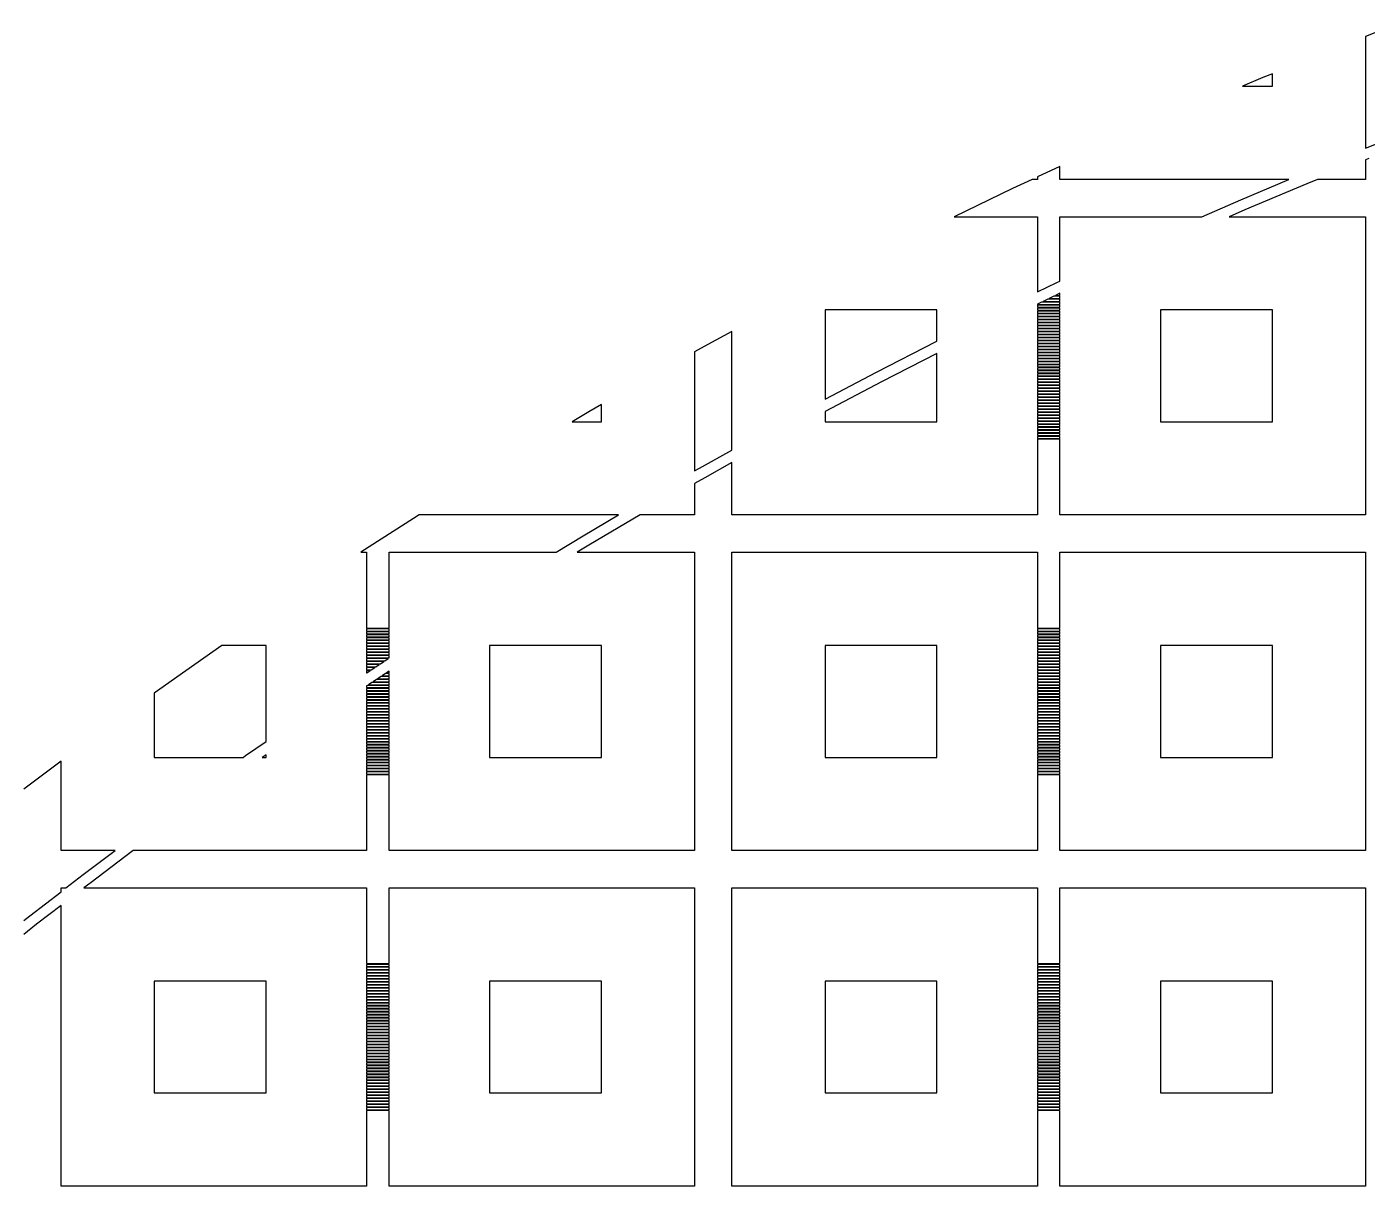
# Model space of a CAD drawing. Extents: x 40 to 187, y -3 to 150.
# Drawn here: x 64.21 to 82.6, y 129.1 to 145 of the extents above; entities that cross this region are included whole.
import ezdxf

# ---------------------------------------------------------------- set-up
doc = ezdxf.new("R2010")
doc.units = 0

msp = doc.modelspace()

# ---------------------------------------------------------------- linework, layer by layer
for p, q in [((82.9088, 145.001), (82.5749, 144.87)), ((82.5749, 144.87), (82.5749, 143.339)), ((81.2967, 144.357), (81.1655, 144.304)), ((81.2967, 144.187), (81.2967, 144.357)), ((81.1655, 144.304), (80.887, 144.187)), ((80.887, 144.187), (81.2967, 144.187)), ((82.5749, 143.339), (83.0862, 143.54)), ((78.3823, 143.085), (78.0755, 142.942)), ((78.3823, 142.908), (78.3823, 143.085)), ((82.6199, 143.196), (82.5749, 143.177)), ((82.5749, 143.177), (82.5749, 142.908)), ((78.0034, 142.908), (77.7328, 142.782)), ((78.0755, 142.908), (78.0034, 142.908)), ((78.0755, 142.942), (78.0755, 142.908)), ((81.5231, 142.908), (78.3823, 142.908)), ((80.8618, 142.63), (81.5231, 142.908)), ((81.9144, 142.908), (81.7682, 142.849)), ((82.5749, 142.908), (81.9144, 142.908)), ((77.7328, 142.782), (76.9309, 142.397)), ((81.7682, 142.849), (80.9209, 142.492)), ((80.3282, 142.397), (80.8618, 142.63)), ((76.9309, 142.397), (78.0755, 142.397)), ((78.0755, 142.397), (78.0755, 141.366)), ((78.3823, 141.513), (78.3823, 142.397)), ((78.3823, 142.397), (80.3282, 142.397)), ((80.9209, 142.492), (80.7036, 142.397)), ((80.7036, 142.397), (82.5749, 142.397)), ((82.5749, 142.397), (82.5749, 138.307)), ((78.0755, 141.366), (78.3421, 141.494)), ((78.3421, 141.494), (78.3823, 141.513)), ((78.1306, 141.226), (78.0755, 141.2)), ((78.3823, 141.226), (78.1306, 141.226)), ((78.2157, 141.267), (78.1519, 141.236)), ((78.1519, 141.236), (78.3823, 141.236)), ((78.3823, 141.267), (78.2157, 141.267)), ((78.3009, 141.308), (78.237, 141.277)), ((78.237, 141.277), (78.3823, 141.277)), ((78.3823, 141.308), (78.3009, 141.308)), ((78.3823, 141.347), (78.3221, 141.318)), ((78.3221, 141.318), (78.3823, 141.318)), ((78.3823, 141.318), (78.3823, 141.347)), ((78.3823, 141.277), (78.3823, 141.308)), ((78.3823, 141.236), (78.3823, 141.267)), ((78.3823, 141.195), (78.3823, 141.226)), ((76.695, 141.119), (75.1611, 141.119)), ((75.1611, 141.119), (75.1611, 139.896)), ((76.695, 140.69), (76.695, 141.119)), ((78.0755, 141.2), (78.0755, 141.195)), ((78.0755, 141.195), (78.3823, 141.195)), ((78.3823, 141.185), (78.0755, 141.185)), ((78.0755, 141.185), (78.0755, 141.155)), ((78.0755, 141.155), (78.3823, 141.155)), ((78.3823, 141.144), (78.0755, 141.144)), ((78.0755, 141.144), (78.0755, 141.114)), ((78.0755, 141.114), (78.3823, 141.114)), ((78.3823, 141.103), (78.0755, 141.103)), ((78.0755, 141.103), (78.0755, 141.073)), ((78.0755, 141.073), (78.3823, 141.073)), ((78.3823, 141.063), (78.0755, 141.063)), ((78.0755, 141.063), (78.0755, 141.032)), ((78.0755, 141.032), (78.3823, 141.032)), ((78.3823, 141.155), (78.3823, 141.185)), ((78.3823, 141.114), (78.3823, 141.144)), ((78.3823, 141.073), (78.3823, 141.103)), ((78.3823, 141.032), (78.3823, 141.063)), ((81.2967, 141.119), (79.7628, 141.119)), ((79.7628, 141.119), (79.7628, 139.585)), ((81.2967, 139.585), (81.2967, 141.119)), ((78.3823, 141.022), (78.0755, 141.022)), ((78.0755, 141.022), (78.0755, 140.991)), ((78.0755, 140.991), (78.3823, 140.991)), ((78.3823, 140.981), (78.0755, 140.981)), ((78.0755, 140.981), (78.0755, 140.95)), ((78.0755, 140.95), (78.3823, 140.95)), ((78.3823, 140.94), (78.0755, 140.94)), ((78.0755, 140.94), (78.0755, 140.909)), ((78.0755, 140.909), (78.3823, 140.909)), ((78.3823, 140.899), (78.0755, 140.899)), ((78.0755, 140.899), (78.0755, 140.868)), ((78.0755, 140.868), (78.3823, 140.868)), ((78.3823, 140.858), (78.0755, 140.858)), ((78.0755, 140.858), (78.0755, 140.827)), ((78.3823, 140.991), (78.3823, 141.022)), ((78.3823, 140.95), (78.3823, 140.981)), ((78.3823, 140.909), (78.3823, 140.94)), ((78.3823, 140.868), (78.3823, 140.899)), ((78.3823, 140.827), (78.3823, 140.858)), ((73.8828, 140.825), (73.5537, 140.647)), ((73.8828, 139.198), (73.8828, 140.825)), ((75.8659, 140.267), (76.6862, 140.686)), ((76.6862, 140.686), (76.695, 140.69)), ((78.0755, 140.827), (78.3823, 140.827)), ((78.3823, 140.817), (78.0755, 140.817)), ((78.0755, 140.817), (78.0755, 140.786)), ((78.0755, 140.786), (78.3823, 140.786)), ((78.3823, 140.776), (78.0755, 140.776)), ((78.0755, 140.776), (78.0755, 140.746)), ((78.0755, 140.746), (78.3823, 140.746)), ((78.3823, 140.735), (78.0755, 140.735)), ((78.0755, 140.735), (78.0755, 140.705)), ((78.0755, 140.705), (78.3823, 140.705)), ((78.3823, 140.694), (78.0755, 140.694)), ((78.0755, 140.694), (78.0755, 140.664)), ((78.0755, 140.664), (78.3823, 140.664)), ((78.3823, 140.786), (78.3823, 140.817)), ((78.3823, 140.746), (78.3823, 140.776)), ((78.3823, 140.705), (78.3823, 140.735)), ((78.3823, 140.664), (78.3823, 140.694)), ((73.5537, 140.647), (73.3715, 140.545)), ((73.3715, 140.545), (73.3715, 138.912)), ((76.695, 140.522), (75.9349, 140.134)), ((76.695, 139.585), (76.695, 140.522)), ((78.3823, 140.654), (78.0755, 140.654)), ((78.0755, 140.654), (78.0755, 140.623)), ((78.0755, 140.623), (78.3823, 140.623)), ((78.3823, 140.613), (78.0755, 140.613)), ((78.0755, 140.613), (78.0755, 140.582)), ((78.0755, 140.582), (78.3823, 140.582)), ((78.3823, 140.572), (78.0755, 140.572)), ((78.0755, 140.572), (78.0755, 140.541)), ((78.0755, 140.541), (78.3823, 140.541)), ((78.3823, 140.531), (78.0755, 140.531)), ((78.0755, 140.531), (78.0755, 140.5)), ((78.0755, 140.5), (78.3823, 140.5)), ((78.3823, 140.49), (78.0755, 140.49)), ((78.0755, 140.49), (78.0755, 140.459)), ((78.3823, 140.623), (78.3823, 140.654)), ((78.3823, 140.582), (78.3823, 140.613)), ((78.3823, 140.541), (78.3823, 140.572)), ((78.3823, 140.5), (78.3823, 140.531)), ((78.3823, 140.459), (78.3823, 140.49)), ((78.0755, 140.459), (78.3823, 140.459)), ((78.3823, 140.449), (78.0755, 140.449)), ((78.0755, 140.449), (78.0755, 140.418)), ((78.0755, 140.418), (78.3823, 140.418)), ((78.3823, 140.408), (78.0755, 140.408)), ((78.0755, 140.408), (78.0755, 140.377)), ((78.0755, 140.377), (78.3823, 140.377)), ((78.3823, 140.367), (78.0755, 140.367)), ((78.0755, 140.367), (78.0755, 140.337)), ((78.0755, 140.337), (78.3823, 140.337)), ((78.3823, 140.326), (78.0755, 140.326)), ((78.0755, 140.326), (78.0755, 140.296)), ((78.0755, 140.296), (78.3823, 140.296)), ((78.3823, 140.418), (78.3823, 140.449)), ((78.3823, 140.377), (78.3823, 140.408)), ((78.3823, 140.337), (78.3823, 140.367)), ((78.3823, 140.296), (78.3823, 140.326)), ((75.1611, 139.896), (75.8659, 140.267)), ((75.9349, 140.134), (75.1611, 139.726)), ((78.3823, 140.285), (78.0755, 140.285)), ((78.0755, 140.285), (78.0755, 140.255)), ((78.0755, 140.255), (78.3823, 140.255)), ((78.3823, 140.244), (78.0755, 140.244)), ((78.0755, 140.244), (78.0755, 140.214)), ((78.0755, 140.214), (78.3823, 140.214)), ((78.3823, 140.204), (78.0755, 140.204)), ((78.0755, 140.204), (78.0755, 140.173)), ((78.0755, 140.173), (78.3823, 140.173)), ((78.3823, 140.163), (78.0755, 140.163)), ((78.0755, 140.163), (78.0755, 140.132)), ((78.0755, 140.132), (78.3823, 140.132)), ((78.3823, 140.122), (78.0755, 140.122)), ((78.0755, 140.122), (78.0755, 140.091)), ((78.3823, 140.255), (78.3823, 140.285)), ((78.3823, 140.214), (78.3823, 140.244)), ((78.3823, 140.173), (78.3823, 140.204)), ((78.3823, 140.132), (78.3823, 140.163)), ((78.3823, 140.091), (78.3823, 140.122)), ((78.0755, 140.091), (78.3823, 140.091)), ((78.3823, 140.081), (78.0755, 140.081)), ((78.0755, 140.081), (78.0755, 140.05)), ((78.0755, 140.05), (78.3823, 140.05)), ((78.3823, 140.04), (78.0755, 140.04)), ((78.0755, 140.04), (78.0755, 140.009)), ((78.0755, 140.009), (78.3823, 140.009)), ((78.3823, 139.999), (78.0755, 139.999)), ((78.0755, 139.999), (78.0755, 139.968)), ((78.0755, 139.968), (78.3823, 139.968)), ((78.3823, 139.958), (78.0755, 139.958)), ((78.0755, 139.958), (78.0755, 139.927)), ((78.0755, 139.927), (78.3823, 139.927)), ((78.3823, 140.05), (78.3823, 140.081)), ((78.3823, 140.009), (78.3823, 140.04)), ((78.3823, 139.968), (78.3823, 139.999)), ((78.3823, 139.927), (78.3823, 139.958)), ((72.0933, 139.821), (71.9201, 139.721)), ((72.0933, 139.585), (72.0933, 139.821)), ((78.3823, 139.917), (78.0755, 139.917)), ((78.0755, 139.917), (78.0755, 139.887)), ((78.0755, 139.887), (78.3823, 139.887)), ((78.3823, 139.876), (78.0755, 139.876)), ((78.0755, 139.876), (78.0755, 139.846)), ((78.0755, 139.846), (78.3823, 139.846)), ((78.3823, 139.835), (78.0755, 139.835)), ((78.0755, 139.835), (78.0755, 139.805)), ((78.0755, 139.805), (78.3823, 139.805)), ((78.3823, 139.795), (78.0755, 139.795)), ((78.0755, 139.795), (78.0755, 139.764)), ((78.0755, 139.764), (78.3823, 139.764)), ((78.3823, 139.754), (78.0755, 139.754)), ((78.0755, 139.754), (78.0755, 139.723)), ((78.3823, 139.887), (78.3823, 139.917)), ((78.3823, 139.846), (78.3823, 139.876)), ((78.3823, 139.805), (78.3823, 139.835)), ((78.3823, 139.764), (78.3823, 139.795)), ((78.3823, 139.723), (78.3823, 139.754)), ((71.9201, 139.721), (71.6897, 139.585)), ((71.6897, 139.585), (72.0933, 139.585)), ((75.1611, 139.726), (75.1611, 139.585)), ((75.1611, 139.585), (76.695, 139.585)), ((78.0755, 139.723), (78.3823, 139.723)), ((78.3823, 139.713), (78.0755, 139.713)), ((78.0755, 139.713), (78.0755, 139.682)), ((78.0755, 139.682), (78.3823, 139.682)), ((78.3823, 139.672), (78.0755, 139.672)), ((78.0755, 139.672), (78.0755, 139.641)), ((78.0755, 139.641), (78.3823, 139.641)), ((78.3823, 139.631), (78.0755, 139.631)), ((78.0755, 139.631), (78.0755, 139.6)), ((78.0755, 139.6), (78.3823, 139.6)), ((78.3823, 139.59), (78.0755, 139.59)), ((78.0755, 139.59), (78.0755, 139.559)), ((78.0755, 139.559), (78.3823, 139.559)), ((78.3823, 139.682), (78.3823, 139.713)), ((78.3823, 139.641), (78.3823, 139.672)), ((78.3823, 139.6), (78.3823, 139.631)), ((78.3823, 139.559), (78.3823, 139.59)), ((79.7628, 139.585), (81.2967, 139.585)), ((78.3823, 139.549), (78.0755, 139.549)), ((78.0755, 139.549), (78.0755, 139.518)), ((78.0755, 139.518), (78.3823, 139.518)), ((78.3823, 139.508), (78.0755, 139.508)), ((78.0755, 139.508), (78.0755, 139.478)), ((78.0755, 139.478), (78.3823, 139.478)), ((78.3823, 139.467), (78.0755, 139.467)), ((78.0755, 139.467), (78.0755, 139.437)), ((78.0755, 139.437), (78.3823, 139.437)), ((78.3823, 139.426), (78.0755, 139.426)), ((78.0755, 139.426), (78.0755, 139.396)), ((78.0755, 139.396), (78.3823, 139.396)), ((78.3823, 139.385), (78.0755, 139.385)), ((78.0755, 139.385), (78.0755, 139.355)), ((78.3823, 139.518), (78.3823, 139.549)), ((78.3823, 139.478), (78.3823, 139.508)), ((78.3823, 139.437), (78.3823, 139.467)), ((78.3823, 139.396), (78.3823, 139.426)), ((78.3823, 139.355), (78.3823, 139.385)), ((73.4365, 138.949), (73.8828, 139.198)), ((78.0755, 139.355), (78.3823, 139.355)), ((78.3823, 139.345), (78.0755, 139.345)), ((78.0755, 139.345), (78.0755, 138.307)), ((78.3823, 138.307), (78.3823, 139.345)), ((73.8828, 139.026), (73.5104, 138.818)), ((73.8828, 138.307), (73.8828, 139.026)), ((73.3715, 138.912), (73.4365, 138.949)), ((73.5104, 138.818), (73.3715, 138.739)), ((73.3715, 138.739), (73.3715, 138.307)), ((69.5906, 138.307), (69.5135, 138.258)), ((72.3275, 138.307), (69.5906, 138.307)), ((71.8445, 138.021), (72.3275, 138.307)), ((72.6223, 138.307), (71.9216, 137.893)), ((73.3715, 138.307), (72.6223, 138.307)), ((78.0755, 138.307), (73.8828, 138.307)), ((82.5749, 138.307), (78.3823, 138.307)), ((69.5135, 138.258), (68.7919, 137.795)), ((71.473, 137.795), (71.8445, 138.021)), ((68.7919, 137.795), (68.8721, 137.795)), ((68.8721, 137.795), (68.8721, 136.757)), ((69.1789, 137.795), (71.473, 137.795)), ((69.1789, 136.757), (69.1789, 137.795)), ((71.9216, 137.893), (71.7618, 137.795)), ((71.7618, 137.795), (73.3715, 137.795)), ((73.3715, 137.795), (73.3715, 133.705)), ((73.8828, 133.705), (73.8828, 137.795)), ((73.8828, 137.795), (78.0755, 137.795)), ((78.0755, 137.795), (78.0755, 136.757)), ((78.3823, 136.757), (78.3823, 137.795)), ((78.3823, 137.795), (82.5749, 137.795)), ((82.5749, 137.795), (82.5749, 133.705)), ((68.8721, 136.757), (69.1789, 136.757)), ((69.1789, 136.747), (68.8721, 136.747)), ((68.8721, 136.747), (68.8721, 136.716)), ((68.8721, 136.716), (69.1789, 136.716)), ((69.1789, 136.706), (68.8721, 136.706)), ((68.8721, 136.706), (68.8721, 136.676)), ((68.8721, 136.676), (69.1789, 136.676)), ((69.1789, 136.665), (68.8721, 136.665)), ((68.8721, 136.665), (68.8721, 136.635)), ((68.8721, 136.635), (69.1789, 136.635)), ((69.1789, 136.624), (68.8721, 136.624)), ((68.8721, 136.624), (68.8721, 136.594)), ((69.1789, 136.716), (69.1789, 136.747)), ((69.1789, 136.676), (69.1789, 136.706)), ((69.1789, 136.635), (69.1789, 136.665)), ((69.1789, 136.594), (69.1789, 136.624)), ((78.0755, 136.757), (78.3823, 136.757)), ((78.3823, 136.747), (78.0755, 136.747)), ((78.0755, 136.747), (78.0755, 136.716)), ((78.0755, 136.716), (78.3823, 136.716)), ((78.3823, 136.706), (78.0755, 136.706)), ((78.0755, 136.706), (78.0755, 136.676)), ((78.0755, 136.676), (78.3823, 136.676)), ((78.3823, 136.665), (78.0755, 136.665)), ((78.0755, 136.665), (78.0755, 136.635)), ((78.0755, 136.635), (78.3823, 136.635)), ((78.3823, 136.624), (78.0755, 136.624)), ((78.0755, 136.624), (78.0755, 136.594)), ((78.3823, 136.716), (78.3823, 136.747)), ((78.3823, 136.676), (78.3823, 136.706)), ((78.3823, 136.635), (78.3823, 136.665)), ((78.3823, 136.594), (78.3823, 136.624)), ((66.8873, 136.517), (66.3915, 136.172)), ((67.4916, 136.517), (66.8873, 136.517)), ((67.4916, 135.202), (67.4916, 136.517)), ((68.8721, 136.594), (69.1789, 136.594)), ((69.1789, 136.584), (68.8721, 136.584)), ((68.8721, 136.584), (68.8721, 136.553)), ((68.8721, 136.553), (69.1789, 136.553)), ((69.1789, 136.543), (68.8721, 136.543)), ((68.8721, 136.543), (68.8721, 136.512)), ((68.8721, 136.512), (69.1789, 136.512)), ((69.1789, 136.502), (68.8721, 136.502)), ((68.8721, 136.502), (68.8721, 136.471)), ((68.8721, 136.471), (69.1789, 136.471)), ((69.1789, 136.461), (68.8721, 136.461)), ((68.8721, 136.461), (68.8721, 136.43)), ((69.1789, 136.553), (69.1789, 136.584)), ((69.1789, 136.512), (69.1789, 136.543)), ((69.1789, 136.471), (69.1789, 136.502)), ((69.1789, 136.43), (69.1789, 136.461)), ((72.0933, 136.517), (70.5594, 136.517)), ((70.5594, 136.517), (70.5594, 134.983)), ((72.0933, 134.983), (72.0933, 136.517)), ((76.695, 136.517), (75.1611, 136.517)), ((75.1611, 136.517), (75.1611, 134.983)), ((76.695, 134.983), (76.695, 136.517)), ((78.0755, 136.594), (78.3823, 136.594)), ((78.3823, 136.584), (78.0755, 136.584)), ((78.0755, 136.584), (78.0755, 136.553)), ((78.0755, 136.553), (78.3823, 136.553)), ((78.3823, 136.543), (78.0755, 136.543)), ((78.0755, 136.543), (78.0755, 136.512)), ((78.0755, 136.512), (78.3823, 136.512)), ((78.3823, 136.502), (78.0755, 136.502)), ((78.0755, 136.502), (78.0755, 136.471)), ((78.0755, 136.471), (78.3823, 136.471)), ((78.3823, 136.461), (78.0755, 136.461)), ((78.0755, 136.461), (78.0755, 136.43)), ((78.3823, 136.553), (78.3823, 136.584)), ((78.3823, 136.512), (78.3823, 136.543)), ((78.3823, 136.471), (78.3823, 136.502)), ((78.3823, 136.43), (78.3823, 136.461)), ((81.2967, 136.517), (79.7628, 136.517)), ((79.7628, 136.517), (79.7628, 134.983)), ((81.2967, 134.983), (81.2967, 136.517)), ((68.8721, 136.43), (69.1789, 136.43)), ((69.1789, 136.42), (68.8721, 136.42)), ((68.8721, 136.42), (68.8721, 136.389)), ((68.8721, 136.389), (69.1789, 136.389)), ((69.1789, 136.379), (68.8721, 136.379)), ((68.8721, 136.379), (68.8721, 136.348)), ((68.8721, 136.348), (69.1789, 136.348)), ((69.1687, 136.338), (68.8721, 136.338)), ((68.8721, 136.338), (68.8721, 136.307)), ((68.8721, 136.307), (69.1222, 136.307)), ((69.1067, 136.297), (68.8721, 136.297)), ((68.8721, 136.297), (68.8721, 136.267)), ((68.8721, 136.267), (69.0601, 136.267)), ((69.0446, 136.256), (68.8721, 136.256)), ((68.8721, 136.256), (68.8721, 136.226)), ((68.9981, 136.226), (69.0446, 136.256)), ((69.0601, 136.267), (69.1067, 136.297)), ((69.1222, 136.307), (69.1687, 136.338)), ((69.1789, 136.389), (69.1789, 136.42)), ((69.1789, 136.348), (69.1789, 136.379)), ((78.0755, 136.43), (78.3823, 136.43)), ((78.3823, 136.42), (78.0755, 136.42)), ((78.0755, 136.42), (78.0755, 136.389)), ((78.0755, 136.389), (78.3823, 136.389)), ((78.3823, 136.379), (78.0755, 136.379)), ((78.0755, 136.379), (78.0755, 136.348)), ((78.0755, 136.348), (78.3823, 136.348)), ((78.3823, 136.338), (78.0755, 136.338)), ((78.0755, 136.338), (78.0755, 136.307)), ((78.0755, 136.307), (78.3823, 136.307)), ((78.3823, 136.297), (78.0755, 136.297)), ((78.0755, 136.297), (78.0755, 136.267)), ((78.0755, 136.267), (78.3823, 136.267)), ((78.3823, 136.256), (78.0755, 136.256)), ((78.0755, 136.256), (78.0755, 136.226)), ((78.3823, 136.389), (78.3823, 136.42)), ((78.3823, 136.348), (78.3823, 136.379)), ((78.3823, 136.307), (78.3823, 136.338)), ((78.3823, 136.267), (78.3823, 136.297)), ((78.3823, 136.226), (78.3823, 136.256)), ((66.3915, 136.172), (65.9577, 135.863)), ((68.8721, 136.226), (68.9981, 136.226)), ((68.9826, 136.215), (68.8721, 136.215)), ((68.8721, 136.215), (68.8721, 136.185)), ((68.8721, 136.185), (68.9361, 136.185)), ((68.9206, 136.175), (68.8721, 136.175)), ((68.8721, 136.175), (68.8721, 136.144)), ((68.8721, 136.144), (68.874, 136.144)), ((68.874, 136.144), (68.9206, 136.175)), ((68.9361, 136.185), (68.9826, 136.215)), ((69.069, 136.093), (69.0224, 136.062)), ((69.1789, 136.093), (69.069, 136.093)), ((69.131, 136.134), (69.0845, 136.103)), ((69.0845, 136.103), (69.1789, 136.103)), ((69.1789, 136.134), (69.131, 136.134)), ((69.1789, 136.165), (69.1465, 136.144)), ((69.1465, 136.144), (69.1789, 136.144)), ((69.1789, 136.144), (69.1789, 136.165)), ((69.1789, 136.103), (69.1789, 136.134)), ((69.1789, 136.062), (69.1789, 136.093)), ((78.0755, 136.226), (78.3823, 136.226)), ((78.3823, 136.215), (78.0755, 136.215)), ((78.0755, 136.215), (78.0755, 136.185)), ((78.0755, 136.185), (78.3823, 136.185)), ((78.3823, 136.175), (78.0755, 136.175)), ((78.0755, 136.175), (78.0755, 136.144)), ((78.0755, 136.144), (78.3823, 136.144)), ((78.3823, 136.134), (78.0755, 136.134)), ((78.0755, 136.134), (78.0755, 136.103)), ((78.0755, 136.103), (78.3823, 136.103)), ((78.3823, 136.093), (78.0755, 136.093)), ((78.0755, 136.093), (78.0755, 136.062)), ((78.3823, 136.185), (78.3823, 136.215)), ((78.3823, 136.144), (78.3823, 136.175)), ((78.3823, 136.103), (78.3823, 136.134)), ((78.3823, 136.062), (78.3823, 136.093)), ((68.8829, 135.97), (68.8721, 135.963)), ((68.8721, 135.963), (68.8721, 135.939)), ((68.8721, 135.939), (69.1789, 135.939)), ((69.1789, 135.929), (68.8721, 135.929)), ((68.8721, 135.929), (68.8721, 135.898)), ((68.8721, 135.898), (69.1789, 135.898)), ((69.1789, 135.888), (68.8721, 135.888)), ((68.8721, 135.888), (68.8721, 135.858)), ((69.1789, 135.97), (68.8829, 135.97)), ((68.9449, 136.011), (68.8984, 135.98)), ((68.8984, 135.98), (69.1789, 135.98)), ((69.1789, 136.011), (68.9449, 136.011)), ((69.0069, 136.052), (68.9604, 136.021)), ((68.9604, 136.021), (69.1789, 136.021)), ((69.1789, 136.052), (69.0069, 136.052)), ((69.0224, 136.062), (69.1789, 136.062)), ((69.1789, 136.021), (69.1789, 136.052)), ((69.1789, 135.98), (69.1789, 136.011)), ((69.1789, 135.939), (69.1789, 135.97)), ((69.1789, 135.898), (69.1789, 135.929)), ((69.1789, 135.858), (69.1789, 135.888)), ((78.0755, 136.062), (78.3823, 136.062)), ((78.3823, 136.052), (78.0755, 136.052)), ((78.0755, 136.052), (78.0755, 136.021)), ((78.0755, 136.021), (78.3823, 136.021)), ((78.3823, 136.011), (78.0755, 136.011)), ((78.0755, 136.011), (78.0755, 135.98)), ((78.0755, 135.98), (78.3823, 135.98)), ((78.3823, 135.97), (78.0755, 135.97)), ((78.0755, 135.97), (78.0755, 135.939)), ((78.0755, 135.939), (78.3823, 135.939)), ((78.3823, 135.929), (78.0755, 135.929)), ((78.0755, 135.929), (78.0755, 135.898)), ((78.0755, 135.898), (78.3823, 135.898)), ((78.3823, 135.888), (78.0755, 135.888)), ((78.0755, 135.888), (78.0755, 135.858)), ((78.3823, 136.021), (78.3823, 136.052)), ((78.3823, 135.98), (78.3823, 136.011)), ((78.3823, 135.939), (78.3823, 135.97)), ((78.3823, 135.898), (78.3823, 135.929)), ((78.3823, 135.858), (78.3823, 135.888)), ((65.9577, 135.863), (65.9577, 134.983)), ((68.8721, 135.858), (69.1789, 135.858)), ((69.1789, 135.847), (68.8721, 135.847)), ((68.8721, 135.847), (68.8721, 135.817)), ((68.8721, 135.817), (69.1789, 135.817)), ((69.1789, 135.806), (68.8721, 135.806)), ((68.8721, 135.806), (68.8721, 135.776)), ((68.8721, 135.776), (69.1789, 135.776)), ((69.1789, 135.765), (68.8721, 135.765)), ((68.8721, 135.765), (68.8721, 135.735)), ((68.8721, 135.735), (69.1789, 135.735)), ((69.1789, 135.725), (68.8721, 135.725)), ((68.8721, 135.725), (68.8721, 135.694)), ((69.1789, 135.817), (69.1789, 135.847)), ((69.1789, 135.776), (69.1789, 135.806)), ((69.1789, 135.735), (69.1789, 135.765)), ((69.1789, 135.694), (69.1789, 135.725)), ((78.0755, 135.858), (78.3823, 135.858)), ((78.3823, 135.847), (78.0755, 135.847)), ((78.0755, 135.847), (78.0755, 135.817)), ((78.0755, 135.817), (78.3823, 135.817)), ((78.3823, 135.806), (78.0755, 135.806)), ((78.0755, 135.806), (78.0755, 135.776)), ((78.0755, 135.776), (78.3823, 135.776)), ((78.3823, 135.765), (78.0755, 135.765)), ((78.0755, 135.765), (78.0755, 135.735)), ((78.0755, 135.735), (78.3823, 135.735)), ((78.3823, 135.725), (78.0755, 135.725)), ((78.0755, 135.725), (78.0755, 135.694)), ((78.3823, 135.817), (78.3823, 135.847)), ((78.3823, 135.776), (78.3823, 135.806)), ((78.3823, 135.735), (78.3823, 135.765)), ((78.3823, 135.694), (78.3823, 135.725)), ((68.8721, 135.694), (69.1789, 135.694)), ((69.1789, 135.684), (68.8721, 135.684)), ((68.8721, 135.684), (68.8721, 135.653)), ((68.8721, 135.653), (69.1789, 135.653)), ((69.1789, 135.643), (68.8721, 135.643)), ((68.8721, 135.643), (68.8721, 135.612)), ((68.8721, 135.612), (69.1789, 135.612)), ((69.1789, 135.602), (68.8721, 135.602)), ((68.8721, 135.602), (68.8721, 135.571)), ((68.8721, 135.571), (69.1789, 135.571)), ((69.1789, 135.561), (68.8721, 135.561)), ((68.8721, 135.561), (68.8721, 135.53)), ((68.8721, 135.53), (69.1789, 135.53)), ((69.1789, 135.52), (68.8721, 135.52)), ((68.8721, 135.52), (68.8721, 135.489)), ((69.1789, 135.653), (69.1789, 135.684)), ((69.1789, 135.612), (69.1789, 135.643)), ((69.1789, 135.571), (69.1789, 135.602)), ((69.1789, 135.53), (69.1789, 135.561)), ((69.1789, 135.489), (69.1789, 135.52)), ((78.0755, 135.694), (78.3823, 135.694)), ((78.3823, 135.684), (78.0755, 135.684)), ((78.0755, 135.684), (78.0755, 135.653)), ((78.0755, 135.653), (78.3823, 135.653)), ((78.3823, 135.643), (78.0755, 135.643)), ((78.0755, 135.643), (78.0755, 135.612)), ((78.0755, 135.612), (78.3823, 135.612)), ((78.3823, 135.602), (78.0755, 135.602)), ((78.0755, 135.602), (78.0755, 135.571)), ((78.0755, 135.571), (78.3823, 135.571)), ((78.3823, 135.561), (78.0755, 135.561)), ((78.0755, 135.561), (78.0755, 135.53)), ((78.0755, 135.53), (78.3823, 135.53)), ((78.3823, 135.52), (78.0755, 135.52)), ((78.0755, 135.52), (78.0755, 135.489)), ((78.3823, 135.653), (78.3823, 135.684)), ((78.3823, 135.612), (78.3823, 135.643)), ((78.3823, 135.571), (78.3823, 135.602)), ((78.3823, 135.53), (78.3823, 135.561)), ((78.3823, 135.489), (78.3823, 135.52)), ((68.8721, 135.489), (69.1789, 135.489)), ((69.1789, 135.479), (68.8721, 135.479)), ((68.8721, 135.479), (68.8721, 135.448)), ((68.8721, 135.448), (69.1789, 135.448)), ((69.1789, 135.438), (68.8721, 135.438)), ((68.8721, 135.438), (68.8721, 135.408)), ((68.8721, 135.408), (69.1789, 135.408)), ((69.1789, 135.397), (68.8721, 135.397)), ((68.8721, 135.397), (68.8721, 135.367)), ((68.8721, 135.367), (69.1789, 135.367)), ((69.1789, 135.356), (68.8721, 135.356)), ((68.8721, 135.356), (68.8721, 135.326)), ((69.1789, 135.448), (69.1789, 135.479)), ((69.1789, 135.408), (69.1789, 135.438)), ((69.1789, 135.367), (69.1789, 135.397)), ((69.1789, 135.326), (69.1789, 135.356)), ((78.0755, 135.489), (78.3823, 135.489)), ((78.3823, 135.479), (78.0755, 135.479)), ((78.0755, 135.479), (78.0755, 135.448)), ((78.0755, 135.448), (78.3823, 135.448)), ((78.3823, 135.438), (78.0755, 135.438)), ((78.0755, 135.438), (78.0755, 135.408)), ((78.0755, 135.408), (78.3823, 135.408)), ((78.3823, 135.397), (78.0755, 135.397)), ((78.0755, 135.397), (78.0755, 135.367)), ((78.0755, 135.367), (78.3823, 135.367)), ((78.3823, 135.356), (78.0755, 135.356)), ((78.0755, 135.356), (78.0755, 135.326)), ((78.3823, 135.448), (78.3823, 135.479)), ((78.3823, 135.408), (78.3823, 135.438)), ((78.3823, 135.367), (78.3823, 135.397)), ((78.3823, 135.326), (78.3823, 135.356)), ((67.212, 135.007), (67.4916, 135.202)), ((68.8721, 135.326), (69.1789, 135.326)), ((69.1789, 135.316), (68.8721, 135.316)), ((68.8721, 135.316), (68.8721, 135.285)), ((68.8721, 135.285), (69.1789, 135.285)), ((69.1789, 135.275), (68.8721, 135.275)), ((68.8721, 135.275), (68.8721, 135.244)), ((68.8721, 135.244), (69.1789, 135.244)), ((69.1789, 135.234), (68.8721, 135.234)), ((68.8721, 135.234), (68.8721, 135.203)), ((68.8721, 135.203), (69.1789, 135.203)), ((69.1789, 135.193), (68.8721, 135.193)), ((68.8721, 135.193), (68.8721, 135.162)), ((68.8721, 135.162), (69.1789, 135.162)), ((69.1789, 135.152), (68.8721, 135.152)), ((68.8721, 135.152), (68.8721, 135.121)), ((69.1789, 135.285), (69.1789, 135.316)), ((69.1789, 135.244), (69.1789, 135.275)), ((69.1789, 135.203), (69.1789, 135.234)), ((69.1789, 135.162), (69.1789, 135.193)), ((69.1789, 135.121), (69.1789, 135.152)), ((78.0755, 135.326), (78.3823, 135.326)), ((78.3823, 135.316), (78.0755, 135.316)), ((78.0755, 135.316), (78.0755, 135.285)), ((78.0755, 135.285), (78.3823, 135.285)), ((78.3823, 135.275), (78.0755, 135.275)), ((78.0755, 135.275), (78.0755, 135.244)), ((78.0755, 135.244), (78.3823, 135.244)), ((78.3823, 135.234), (78.0755, 135.234)), ((78.0755, 135.234), (78.0755, 135.203)), ((78.0755, 135.203), (78.3823, 135.203)), ((78.3823, 135.193), (78.0755, 135.193)), ((78.0755, 135.193), (78.0755, 135.162)), ((78.0755, 135.162), (78.3823, 135.162)), ((78.3823, 135.152), (78.0755, 135.152)), ((78.0755, 135.152), (78.0755, 135.121)), ((78.3823, 135.285), (78.3823, 135.316)), ((78.3823, 135.244), (78.3823, 135.275)), ((78.3823, 135.203), (78.3823, 135.234)), ((78.3823, 135.162), (78.3823, 135.193)), ((78.3823, 135.121), (78.3823, 135.152)), ((65.9577, 134.983), (67.1781, 134.983)), ((67.1781, 134.983), (67.212, 135.007)), ((67.4916, 135.019), (67.44, 134.983)), ((67.44, 134.983), (67.4916, 134.983)), ((67.4916, 134.983), (67.4916, 135.019)), ((68.8721, 135.121), (69.1789, 135.121)), ((69.1789, 135.111), (68.8721, 135.111)), ((68.8721, 135.111), (68.8721, 135.08)), ((68.8721, 135.08), (69.1789, 135.08)), ((69.1789, 135.07), (68.8721, 135.07)), ((68.8721, 135.07), (68.8721, 135.039)), ((68.8721, 135.039), (69.1789, 135.039)), ((69.1789, 135.029), (68.8721, 135.029)), ((68.8721, 135.029), (68.8721, 134.999)), ((68.8721, 134.999), (69.1789, 134.999)), ((69.1789, 134.988), (68.8721, 134.988)), ((68.8721, 134.988), (68.8721, 134.958)), ((69.1789, 135.08), (69.1789, 135.111)), ((69.1789, 135.039), (69.1789, 135.07)), ((69.1789, 134.999), (69.1789, 135.029)), ((69.1789, 134.958), (69.1789, 134.988)), ((70.5594, 134.983), (72.0933, 134.983)), ((75.1611, 134.983), (76.695, 134.983)), ((78.0755, 135.121), (78.3823, 135.121)), ((78.3823, 135.111), (78.0755, 135.111)), ((78.0755, 135.111), (78.0755, 135.08)), ((78.0755, 135.08), (78.3823, 135.08)), ((78.3823, 135.07), (78.0755, 135.07)), ((78.0755, 135.07), (78.0755, 135.039)), ((78.0755, 135.039), (78.3823, 135.039)), ((78.3823, 135.029), (78.0755, 135.029)), ((78.0755, 135.029), (78.0755, 134.999)), ((78.0755, 134.999), (78.3823, 134.999)), ((78.3823, 134.988), (78.0755, 134.988)), ((78.0755, 134.988), (78.0755, 134.958)), ((78.3823, 135.08), (78.3823, 135.111)), ((78.3823, 135.039), (78.3823, 135.07)), ((78.3823, 134.999), (78.3823, 135.029)), ((78.3823, 134.958), (78.3823, 134.988)), ((79.7628, 134.983), (81.2967, 134.983)), ((64.6794, 134.93), (64.1681, 134.545)), ((64.6794, 133.705), (64.6794, 134.93)), ((68.8721, 134.958), (69.1789, 134.958)), ((69.1789, 134.947), (68.8721, 134.947)), ((68.8721, 134.947), (68.8721, 134.917)), ((68.8721, 134.917), (69.1789, 134.917)), ((69.1789, 134.906), (68.8721, 134.906)), ((68.8721, 134.906), (68.8721, 134.876)), ((68.8721, 134.876), (69.1789, 134.876)), ((69.1789, 134.866), (68.8721, 134.866)), ((68.8721, 134.866), (68.8721, 134.835)), ((68.8721, 134.835), (69.1789, 134.835)), ((69.1789, 134.825), (68.8721, 134.825)), ((68.8721, 134.825), (68.8721, 134.794)), ((68.8721, 134.794), (69.1789, 134.794)), ((69.1789, 134.784), (68.8721, 134.784)), ((68.8721, 134.784), (68.8721, 134.753)), ((69.1789, 134.917), (69.1789, 134.947)), ((69.1789, 134.876), (69.1789, 134.906)), ((69.1789, 134.835), (69.1789, 134.866)), ((69.1789, 134.794), (69.1789, 134.825)), ((69.1789, 134.753), (69.1789, 134.784)), ((78.0755, 134.958), (78.3823, 134.958)), ((78.3823, 134.947), (78.0755, 134.947)), ((78.0755, 134.947), (78.0755, 134.917)), ((78.0755, 134.917), (78.3823, 134.917)), ((78.3823, 134.906), (78.0755, 134.906)), ((78.0755, 134.906), (78.0755, 134.876)), ((78.0755, 134.876), (78.3823, 134.876)), ((78.3823, 134.866), (78.0755, 134.866)), ((78.0755, 134.866), (78.0755, 134.835)), ((78.0755, 134.835), (78.3823, 134.835)), ((78.3823, 134.825), (78.0755, 134.825)), ((78.0755, 134.825), (78.0755, 134.794)), ((78.0755, 134.794), (78.3823, 134.794)), ((78.3823, 134.784), (78.0755, 134.784)), ((78.0755, 134.784), (78.0755, 134.753)), ((78.3823, 134.917), (78.3823, 134.947)), ((78.3823, 134.876), (78.3823, 134.906)), ((78.3823, 134.835), (78.3823, 134.866)), ((78.3823, 134.794), (78.3823, 134.825)), ((78.3823, 134.753), (78.3823, 134.784)), ((68.8721, 134.753), (69.1789, 134.753)), ((69.1789, 134.743), (68.8721, 134.743)), ((68.8721, 134.743), (68.8721, 133.705)), ((69.1789, 133.705), (69.1789, 134.743)), ((78.0755, 134.753), (78.3823, 134.753)), ((78.3823, 134.743), (78.0755, 134.743)), ((78.0755, 134.743), (78.0755, 133.705)), ((78.3823, 133.705), (78.3823, 134.743)), ((65.4217, 133.705), (64.6794, 133.705)), ((64.9821, 133.375), (65.4217, 133.705)), ((65.6715, 133.705), (65.0729, 133.255)), ((68.8721, 133.705), (65.6715, 133.705)), ((73.3715, 133.705), (69.1789, 133.705)), ((78.0755, 133.705), (73.8828, 133.705)), ((82.5749, 133.705), (78.3823, 133.705)), ((64.7472, 133.194), (64.9821, 133.375)), ((64.2523, 132.812), (64.6794, 133.141)), ((64.6794, 133.141), (64.6794, 133.194)), ((64.6794, 133.194), (64.7472, 133.194)), ((65.0729, 133.255), (64.9929, 133.194)), ((64.9929, 133.194), (68.8721, 133.194)), ((68.8721, 133.194), (68.8721, 132.156)), ((69.1789, 132.156), (69.1789, 133.194)), ((69.1789, 133.194), (73.3715, 133.194)), ((73.3715, 133.194), (73.3715, 129.103)), ((73.8828, 129.103), (73.8828, 133.194)), ((73.8828, 133.194), (78.0755, 133.194)), ((78.0755, 133.194), (78.0755, 132.156)), ((78.3823, 132.156), (78.3823, 133.194)), ((78.3823, 133.194), (82.5749, 133.194)), ((82.5749, 133.194), (82.5749, 129.103)), ((64.6794, 132.952), (64.3446, 132.694)), ((64.6794, 129.103), (64.6794, 132.952)), ((64.1681, 132.746), (64.2523, 132.812)), ((64.3446, 132.694), (64.1681, 132.555)), ((68.8721, 132.156), (69.1789, 132.156)), ((69.1789, 132.145), (68.8721, 132.145)), ((68.8721, 132.145), (68.8721, 132.115)), ((68.8721, 132.115), (69.1789, 132.115)), ((69.1789, 132.105), (68.8721, 132.105)), ((68.8721, 132.105), (68.8721, 132.074)), ((68.8721, 132.074), (69.1789, 132.074)), ((69.1789, 132.064), (68.8721, 132.064)), ((68.8721, 132.064), (68.8721, 132.033)), ((68.8721, 132.033), (69.1789, 132.033)), ((69.1789, 132.023), (68.8721, 132.023)), ((68.8721, 132.023), (68.8721, 131.992)), ((69.1789, 132.115), (69.1789, 132.145)), ((69.1789, 132.074), (69.1789, 132.105)), ((69.1789, 132.033), (69.1789, 132.064)), ((69.1789, 131.992), (69.1789, 132.023)), ((78.0755, 132.156), (78.3823, 132.156)), ((78.3823, 132.145), (78.0755, 132.145)), ((78.0755, 132.145), (78.0755, 132.115)), ((78.0755, 132.115), (78.3823, 132.115)), ((78.3823, 132.105), (78.0755, 132.105)), ((78.0755, 132.105), (78.0755, 132.074)), ((78.0755, 132.074), (78.3823, 132.074)), ((78.3823, 132.064), (78.0755, 132.064)), ((78.0755, 132.064), (78.0755, 132.033)), ((78.0755, 132.033), (78.3823, 132.033)), ((78.3823, 132.023), (78.0755, 132.023)), ((78.0755, 132.023), (78.0755, 131.992)), ((78.3823, 132.115), (78.3823, 132.145)), ((78.3823, 132.074), (78.3823, 132.105)), ((78.3823, 132.033), (78.3823, 132.064)), ((78.3823, 131.992), (78.3823, 132.023)), ((67.4916, 131.915), (65.9577, 131.915)), ((65.9577, 131.915), (65.9577, 130.381)), ((67.4916, 130.381), (67.4916, 131.915)), ((68.8721, 131.992), (69.1789, 131.992)), ((69.1789, 131.982), (68.8721, 131.982)), ((68.8721, 131.982), (68.8721, 131.951)), ((68.8721, 131.951), (69.1789, 131.951)), ((69.1789, 131.941), (68.8721, 131.941)), ((68.8721, 131.941), (68.8721, 131.91)), ((68.8721, 131.91), (69.1789, 131.91)), ((69.1789, 131.9), (68.8721, 131.9)), ((68.8721, 131.9), (68.8721, 131.869)), ((68.8721, 131.869), (69.1789, 131.869)), ((69.1789, 131.859), (68.8721, 131.859)), ((68.8721, 131.859), (68.8721, 131.828)), ((69.1789, 131.951), (69.1789, 131.982)), ((69.1789, 131.91), (69.1789, 131.941)), ((69.1789, 131.869), (69.1789, 131.9)), ((69.1789, 131.828), (69.1789, 131.859)), ((72.0933, 131.915), (70.5594, 131.915)), ((70.5594, 131.915), (70.5594, 130.381)), ((72.0933, 130.381), (72.0933, 131.915)), ((76.695, 131.915), (75.1611, 131.915)), ((75.1611, 131.915), (75.1611, 130.381)), ((76.695, 130.381), (76.695, 131.915)), ((78.0755, 131.992), (78.3823, 131.992)), ((78.3823, 131.982), (78.0755, 131.982)), ((78.0755, 131.982), (78.0755, 131.951)), ((78.0755, 131.951), (78.3823, 131.951)), ((78.3823, 131.941), (78.0755, 131.941)), ((78.0755, 131.941), (78.0755, 131.91)), ((78.0755, 131.91), (78.3823, 131.91)), ((78.3823, 131.9), (78.0755, 131.9)), ((78.0755, 131.9), (78.0755, 131.869)), ((78.0755, 131.869), (78.3823, 131.869)), ((78.3823, 131.859), (78.0755, 131.859)), ((78.0755, 131.859), (78.0755, 131.828)), ((78.3823, 131.951), (78.3823, 131.982)), ((78.3823, 131.91), (78.3823, 131.941)), ((78.3823, 131.869), (78.3823, 131.9)), ((78.3823, 131.828), (78.3823, 131.859)), ((81.2967, 131.915), (79.7628, 131.915)), ((79.7628, 131.915), (79.7628, 130.381)), ((81.2967, 130.381), (81.2967, 131.915)), ((68.8721, 131.828), (69.1789, 131.828)), ((69.1789, 131.818), (68.8721, 131.818)), ((68.8721, 131.818), (68.8721, 131.788)), ((68.8721, 131.788), (69.1789, 131.788)), ((69.1789, 131.777), (68.8721, 131.777)), ((68.8721, 131.777), (68.8721, 131.747)), ((68.8721, 131.747), (69.1789, 131.747)), ((69.1789, 131.736), (68.8721, 131.736)), ((68.8721, 131.736), (68.8721, 131.706)), ((68.8721, 131.706), (69.1789, 131.706)), ((69.1789, 131.696), (68.8721, 131.696)), ((68.8721, 131.696), (68.8721, 131.665)), ((68.8721, 131.665), (69.1789, 131.665)), ((69.1789, 131.655), (68.8721, 131.655)), ((68.8721, 131.655), (68.8721, 131.624)), ((69.1789, 131.788), (69.1789, 131.818)), ((69.1789, 131.747), (69.1789, 131.777)), ((69.1789, 131.706), (69.1789, 131.736)), ((69.1789, 131.665), (69.1789, 131.696)), ((69.1789, 131.624), (69.1789, 131.655)), ((78.0755, 131.828), (78.3823, 131.828)), ((78.3823, 131.818), (78.0755, 131.818)), ((78.0755, 131.818), (78.0755, 131.788)), ((78.0755, 131.788), (78.3823, 131.788)), ((78.3823, 131.777), (78.0755, 131.777)), ((78.0755, 131.777), (78.0755, 131.747)), ((78.0755, 131.747), (78.3823, 131.747)), ((78.3823, 131.736), (78.0755, 131.736)), ((78.0755, 131.736), (78.0755, 131.706)), ((78.0755, 131.706), (78.3823, 131.706)), ((78.3823, 131.696), (78.0755, 131.696)), ((78.0755, 131.696), (78.0755, 131.665)), ((78.0755, 131.665), (78.3823, 131.665)), ((78.3823, 131.655), (78.0755, 131.655)), ((78.0755, 131.655), (78.0755, 131.624)), ((78.3823, 131.788), (78.3823, 131.818)), ((78.3823, 131.747), (78.3823, 131.777)), ((78.3823, 131.706), (78.3823, 131.736)), ((78.3823, 131.665), (78.3823, 131.696)), ((78.3823, 131.624), (78.3823, 131.655)), ((68.8721, 131.624), (69.1789, 131.624)), ((69.1789, 131.614), (68.8721, 131.614)), ((68.8721, 131.614), (68.8721, 131.583)), ((68.8721, 131.583), (69.1789, 131.583)), ((69.1789, 131.573), (68.8721, 131.573)), ((68.8721, 131.573), (68.8721, 131.542)), ((68.8721, 131.542), (69.1789, 131.542)), ((69.1789, 131.532), (68.8721, 131.532)), ((68.8721, 131.532), (68.8721, 131.501)), ((68.8721, 131.501), (69.1789, 131.501)), ((69.1789, 131.491), (68.8721, 131.491)), ((68.8721, 131.491), (68.8721, 131.46)), ((69.1789, 131.583), (69.1789, 131.614)), ((69.1789, 131.542), (69.1789, 131.573)), ((69.1789, 131.501), (69.1789, 131.532)), ((69.1789, 131.46), (69.1789, 131.491)), ((78.0755, 131.624), (78.3823, 131.624)), ((78.3823, 131.614), (78.0755, 131.614)), ((78.0755, 131.614), (78.0755, 131.583)), ((78.0755, 131.583), (78.3823, 131.583)), ((78.3823, 131.573), (78.0755, 131.573)), ((78.0755, 131.573), (78.0755, 131.542)), ((78.0755, 131.542), (78.3823, 131.542)), ((78.3823, 131.532), (78.0755, 131.532)), ((78.0755, 131.532), (78.0755, 131.501)), ((78.0755, 131.501), (78.3823, 131.501)), ((78.3823, 131.491), (78.0755, 131.491)), ((78.0755, 131.491), (78.0755, 131.46)), ((78.3823, 131.583), (78.3823, 131.614)), ((78.3823, 131.542), (78.3823, 131.573)), ((78.3823, 131.501), (78.3823, 131.532)), ((78.3823, 131.46), (78.3823, 131.491)), ((68.8721, 131.46), (69.1789, 131.46)), ((69.1789, 131.45), (68.8721, 131.45)), ((68.8721, 131.45), (68.8721, 131.419)), ((68.8721, 131.419), (69.1789, 131.419)), ((69.1789, 131.409), (68.8721, 131.409)), ((68.8721, 131.409), (68.8721, 131.379)), ((68.8721, 131.379), (69.1789, 131.379)), ((69.1789, 131.368), (68.8721, 131.368)), ((68.8721, 131.368), (68.8721, 131.338)), ((68.8721, 131.338), (69.1789, 131.338)), ((69.1789, 131.327), (68.8721, 131.327)), ((68.8721, 131.327), (68.8721, 131.297)), ((68.8721, 131.297), (69.1789, 131.297)), ((69.1789, 131.286), (68.8721, 131.286)), ((68.8721, 131.286), (68.8721, 131.256)), ((69.1789, 131.419), (69.1789, 131.45)), ((69.1789, 131.379), (69.1789, 131.409)), ((69.1789, 131.338), (69.1789, 131.368)), ((69.1789, 131.297), (69.1789, 131.327)), ((69.1789, 131.256), (69.1789, 131.286)), ((78.0755, 131.46), (78.3823, 131.46)), ((78.3823, 131.45), (78.0755, 131.45)), ((78.0755, 131.45), (78.0755, 131.419)), ((78.0755, 131.419), (78.3823, 131.419)), ((78.3823, 131.409), (78.0755, 131.409)), ((78.0755, 131.409), (78.0755, 131.379)), ((78.0755, 131.379), (78.3823, 131.379)), ((78.3823, 131.368), (78.0755, 131.368)), ((78.0755, 131.368), (78.0755, 131.338)), ((78.0755, 131.338), (78.3823, 131.338)), ((78.3823, 131.327), (78.0755, 131.327)), ((78.0755, 131.327), (78.0755, 131.297)), ((78.0755, 131.297), (78.3823, 131.297)), ((78.3823, 131.286), (78.0755, 131.286)), ((78.0755, 131.286), (78.0755, 131.256)), ((78.3823, 131.419), (78.3823, 131.45)), ((78.3823, 131.379), (78.3823, 131.409)), ((78.3823, 131.338), (78.3823, 131.368)), ((78.3823, 131.297), (78.3823, 131.327)), ((78.3823, 131.256), (78.3823, 131.286)), ((68.8721, 131.256), (69.1789, 131.256)), ((69.1789, 131.246), (68.8721, 131.246)), ((68.8721, 131.246), (68.8721, 131.215)), ((68.8721, 131.215), (69.1789, 131.215)), ((69.1789, 131.205), (68.8721, 131.205)), ((68.8721, 131.205), (68.8721, 131.174)), ((68.8721, 131.174), (69.1789, 131.174)), ((69.1789, 131.164), (68.8721, 131.164)), ((68.8721, 131.164), (68.8721, 131.133)), ((68.8721, 131.133), (69.1789, 131.133)), ((69.1789, 131.123), (68.8721, 131.123)), ((68.8721, 131.123), (68.8721, 131.092)), ((69.1789, 131.215), (69.1789, 131.246)), ((69.1789, 131.174), (69.1789, 131.205)), ((69.1789, 131.133), (69.1789, 131.164)), ((69.1789, 131.092), (69.1789, 131.123)), ((78.0755, 131.256), (78.3823, 131.256)), ((78.3823, 131.246), (78.0755, 131.246)), ((78.0755, 131.246), (78.0755, 131.215)), ((78.0755, 131.215), (78.3823, 131.215)), ((78.3823, 131.205), (78.0755, 131.205)), ((78.0755, 131.205), (78.0755, 131.174)), ((78.0755, 131.174), (78.3823, 131.174)), ((78.3823, 131.164), (78.0755, 131.164)), ((78.0755, 131.164), (78.0755, 131.133)), ((78.0755, 131.133), (78.3823, 131.133)), ((78.3823, 131.123), (78.0755, 131.123)), ((78.0755, 131.123), (78.0755, 131.092)), ((78.3823, 131.215), (78.3823, 131.246)), ((78.3823, 131.174), (78.3823, 131.205)), ((78.3823, 131.133), (78.3823, 131.164)), ((78.3823, 131.092), (78.3823, 131.123)), ((68.8721, 131.092), (69.1789, 131.092)), ((69.1789, 131.082), (68.8721, 131.082)), ((68.8721, 131.082), (68.8721, 131.051)), ((68.8721, 131.051), (69.1789, 131.051)), ((69.1789, 131.041), (68.8721, 131.041)), ((68.8721, 131.041), (68.8721, 131.01)), ((68.8721, 131.01), (69.1789, 131.01)), ((69.1789, 131), (68.8721, 131)), ((68.8721, 131), (68.8721, 130.969)), ((68.8721, 130.969), (69.1789, 130.969)), ((69.1789, 130.959), (68.8721, 130.959)), ((68.8721, 130.959), (68.8721, 130.929)), ((68.8721, 130.929), (69.1789, 130.929)), ((69.1789, 130.918), (68.8721, 130.918)), ((68.8721, 130.918), (68.8721, 130.888)), ((69.1789, 131.051), (69.1789, 131.082)), ((69.1789, 131.01), (69.1789, 131.041)), ((69.1789, 130.969), (69.1789, 131)), ((69.1789, 130.929), (69.1789, 130.959)), ((69.1789, 130.888), (69.1789, 130.918)), ((78.0755, 131.092), (78.3823, 131.092)), ((78.3823, 131.082), (78.0755, 131.082)), ((78.0755, 131.082), (78.0755, 131.051)), ((78.0755, 131.051), (78.3823, 131.051)), ((78.3823, 131.041), (78.0755, 131.041)), ((78.0755, 131.041), (78.0755, 131.01)), ((78.0755, 131.01), (78.3823, 131.01)), ((78.3823, 131), (78.0755, 131)), ((78.0755, 131), (78.0755, 130.969)), ((78.0755, 130.969), (78.3823, 130.969)), ((78.3823, 130.959), (78.0755, 130.959)), ((78.0755, 130.959), (78.0755, 130.929)), ((78.0755, 130.929), (78.3823, 130.929)), ((78.3823, 130.918), (78.0755, 130.918)), ((78.0755, 130.918), (78.0755, 130.888)), ((78.3823, 131.051), (78.3823, 131.082)), ((78.3823, 131.01), (78.3823, 131.041)), ((78.3823, 130.969), (78.3823, 131)), ((78.3823, 130.929), (78.3823, 130.959)), ((78.3823, 130.888), (78.3823, 130.918)), ((68.8721, 130.888), (69.1789, 130.888)), ((69.1789, 130.877), (68.8721, 130.877)), ((68.8721, 130.877), (68.8721, 130.847)), ((68.8721, 130.847), (69.1789, 130.847)), ((69.1789, 130.837), (68.8721, 130.837)), ((68.8721, 130.837), (68.8721, 130.806)), ((68.8721, 130.806), (69.1789, 130.806)), ((69.1789, 130.796), (68.8721, 130.796)), ((68.8721, 130.796), (68.8721, 130.765)), ((68.8721, 130.765), (69.1789, 130.765)), ((69.1789, 130.755), (68.8721, 130.755)), ((68.8721, 130.755), (68.8721, 130.724)), ((69.1789, 130.847), (69.1789, 130.877)), ((69.1789, 130.806), (69.1789, 130.837)), ((69.1789, 130.765), (69.1789, 130.796)), ((69.1789, 130.724), (69.1789, 130.755)), ((78.0755, 130.888), (78.3823, 130.888)), ((78.3823, 130.877), (78.0755, 130.877)), ((78.0755, 130.877), (78.0755, 130.847)), ((78.0755, 130.847), (78.3823, 130.847)), ((78.3823, 130.837), (78.0755, 130.837)), ((78.0755, 130.837), (78.0755, 130.806)), ((78.0755, 130.806), (78.3823, 130.806)), ((78.3823, 130.796), (78.0755, 130.796)), ((78.0755, 130.796), (78.0755, 130.765)), ((78.0755, 130.765), (78.3823, 130.765)), ((78.3823, 130.755), (78.0755, 130.755)), ((78.0755, 130.755), (78.0755, 130.724)), ((78.3823, 130.847), (78.3823, 130.877)), ((78.3823, 130.806), (78.3823, 130.837)), ((78.3823, 130.765), (78.3823, 130.796)), ((78.3823, 130.724), (78.3823, 130.755)), ((68.8721, 130.724), (69.1789, 130.724)), ((69.1789, 130.714), (68.8721, 130.714)), ((68.8721, 130.714), (68.8721, 130.683)), ((68.8721, 130.683), (69.1789, 130.683)), ((69.1789, 130.673), (68.8721, 130.673)), ((68.8721, 130.673), (68.8721, 130.642)), ((68.8721, 130.642), (69.1789, 130.642)), ((69.1789, 130.632), (68.8721, 130.632)), ((68.8721, 130.632), (68.8721, 130.601)), ((68.8721, 130.601), (69.1789, 130.601)), ((69.1789, 130.591), (68.8721, 130.591)), ((68.8721, 130.591), (68.8721, 130.56)), ((68.8721, 130.56), (69.1789, 130.56)), ((69.1789, 130.55), (68.8721, 130.55)), ((68.8721, 130.55), (68.8721, 130.52)), ((69.1789, 130.683), (69.1789, 130.714)), ((69.1789, 130.642), (69.1789, 130.673)), ((69.1789, 130.601), (69.1789, 130.632)), ((69.1789, 130.56), (69.1789, 130.591)), ((69.1789, 130.52), (69.1789, 130.55)), ((78.0755, 130.724), (78.3823, 130.724)), ((78.3823, 130.714), (78.0755, 130.714)), ((78.0755, 130.714), (78.0755, 130.683)), ((78.0755, 130.683), (78.3823, 130.683)), ((78.3823, 130.673), (78.0755, 130.673)), ((78.0755, 130.673), (78.0755, 130.642)), ((78.0755, 130.642), (78.3823, 130.642)), ((78.3823, 130.632), (78.0755, 130.632)), ((78.0755, 130.632), (78.0755, 130.601)), ((78.0755, 130.601), (78.3823, 130.601)), ((78.3823, 130.591), (78.0755, 130.591)), ((78.0755, 130.591), (78.0755, 130.56)), ((78.0755, 130.56), (78.3823, 130.56)), ((78.3823, 130.55), (78.0755, 130.55)), ((78.0755, 130.55), (78.0755, 130.52)), ((78.3823, 130.683), (78.3823, 130.714)), ((78.3823, 130.642), (78.3823, 130.673)), ((78.3823, 130.601), (78.3823, 130.632)), ((78.3823, 130.56), (78.3823, 130.591)), ((78.3823, 130.52), (78.3823, 130.55)), ((65.9577, 130.381), (67.4916, 130.381)), ((68.8721, 130.52), (69.1789, 130.52)), ((69.1789, 130.509), (68.8721, 130.509)), ((68.8721, 130.509), (68.8721, 130.479)), ((68.8721, 130.479), (69.1789, 130.479)), ((69.1789, 130.468), (68.8721, 130.468)), ((68.8721, 130.468), (68.8721, 130.438)), ((68.8721, 130.438), (69.1789, 130.438)), ((69.1789, 130.428), (68.8721, 130.428)), ((68.8721, 130.428), (68.8721, 130.397)), ((68.8721, 130.397), (69.1789, 130.397)), ((69.1789, 130.387), (68.8721, 130.387)), ((68.8721, 130.387), (68.8721, 130.356)), ((69.1789, 130.479), (69.1789, 130.509)), ((69.1789, 130.438), (69.1789, 130.468)), ((69.1789, 130.397), (69.1789, 130.428)), ((69.1789, 130.356), (69.1789, 130.387)), ((70.5594, 130.381), (72.0933, 130.381)), ((75.1611, 130.381), (76.695, 130.381)), ((78.0755, 130.52), (78.3823, 130.52)), ((78.3823, 130.509), (78.0755, 130.509)), ((78.0755, 130.509), (78.0755, 130.479)), ((78.0755, 130.479), (78.3823, 130.479)), ((78.3823, 130.468), (78.0755, 130.468)), ((78.0755, 130.468), (78.0755, 130.438)), ((78.0755, 130.438), (78.3823, 130.438)), ((78.3823, 130.428), (78.0755, 130.428)), ((78.0755, 130.428), (78.0755, 130.397)), ((78.0755, 130.397), (78.3823, 130.397)), ((78.3823, 130.387), (78.0755, 130.387)), ((78.0755, 130.387), (78.0755, 130.356)), ((78.3823, 130.479), (78.3823, 130.509)), ((78.3823, 130.438), (78.3823, 130.468)), ((78.3823, 130.397), (78.3823, 130.428)), ((78.3823, 130.356), (78.3823, 130.387)), ((79.7628, 130.381), (81.2967, 130.381)), ((68.8721, 130.356), (69.1789, 130.356)), ((69.1789, 130.346), (68.8721, 130.346)), ((68.8721, 130.346), (68.8721, 130.315)), ((68.8721, 130.315), (69.1789, 130.315)), ((69.1789, 130.305), (68.8721, 130.305)), ((68.8721, 130.305), (68.8721, 130.274)), ((68.8721, 130.274), (69.1789, 130.274)), ((69.1789, 130.264), (68.8721, 130.264)), ((68.8721, 130.264), (68.8721, 130.233)), ((68.8721, 130.233), (69.1789, 130.233)), ((69.1789, 130.223), (68.8721, 130.223)), ((68.8721, 130.223), (68.8721, 130.192)), ((68.8721, 130.192), (69.1789, 130.192)), ((69.1789, 130.182), (68.8721, 130.182)), ((68.8721, 130.182), (68.8721, 130.151)), ((69.1789, 130.315), (69.1789, 130.346)), ((69.1789, 130.274), (69.1789, 130.305)), ((69.1789, 130.233), (69.1789, 130.264)), ((69.1789, 130.192), (69.1789, 130.223)), ((69.1789, 130.151), (69.1789, 130.182)), ((78.0755, 130.356), (78.3823, 130.356)), ((78.3823, 130.346), (78.0755, 130.346)), ((78.0755, 130.346), (78.0755, 130.315)), ((78.0755, 130.315), (78.3823, 130.315)), ((78.3823, 130.305), (78.0755, 130.305)), ((78.0755, 130.305), (78.0755, 130.274)), ((78.0755, 130.274), (78.3823, 130.274)), ((78.3823, 130.264), (78.0755, 130.264)), ((78.0755, 130.264), (78.0755, 130.233)), ((78.0755, 130.233), (78.3823, 130.233)), ((78.3823, 130.223), (78.0755, 130.223)), ((78.0755, 130.223), (78.0755, 130.192)), ((78.0755, 130.192), (78.3823, 130.192)), ((78.3823, 130.182), (78.0755, 130.182)), ((78.0755, 130.182), (78.0755, 130.151)), ((78.3823, 130.315), (78.3823, 130.346)), ((78.3823, 130.274), (78.3823, 130.305)), ((78.3823, 130.233), (78.3823, 130.264)), ((78.3823, 130.192), (78.3823, 130.223)), ((78.3823, 130.151), (78.3823, 130.182)), ((68.8721, 130.151), (69.1789, 130.151)), ((69.1789, 130.141), (68.8721, 130.141)), ((68.8721, 130.141), (68.8721, 129.103)), ((69.1789, 129.103), (69.1789, 130.141)), ((78.0755, 130.151), (78.3823, 130.151)), ((78.3823, 130.141), (78.0755, 130.141)), ((78.0755, 130.141), (78.0755, 129.103)), ((78.3823, 129.103), (78.3823, 130.141)), ((68.8721, 129.103), (64.6794, 129.103)), ((73.3715, 129.103), (69.1789, 129.103)), ((78.0755, 129.103), (73.8828, 129.103)), ((82.5749, 129.103), (78.3823, 129.103))]:
    msp.add_line(p, q)

doc.saveas('drawing.dxf')
